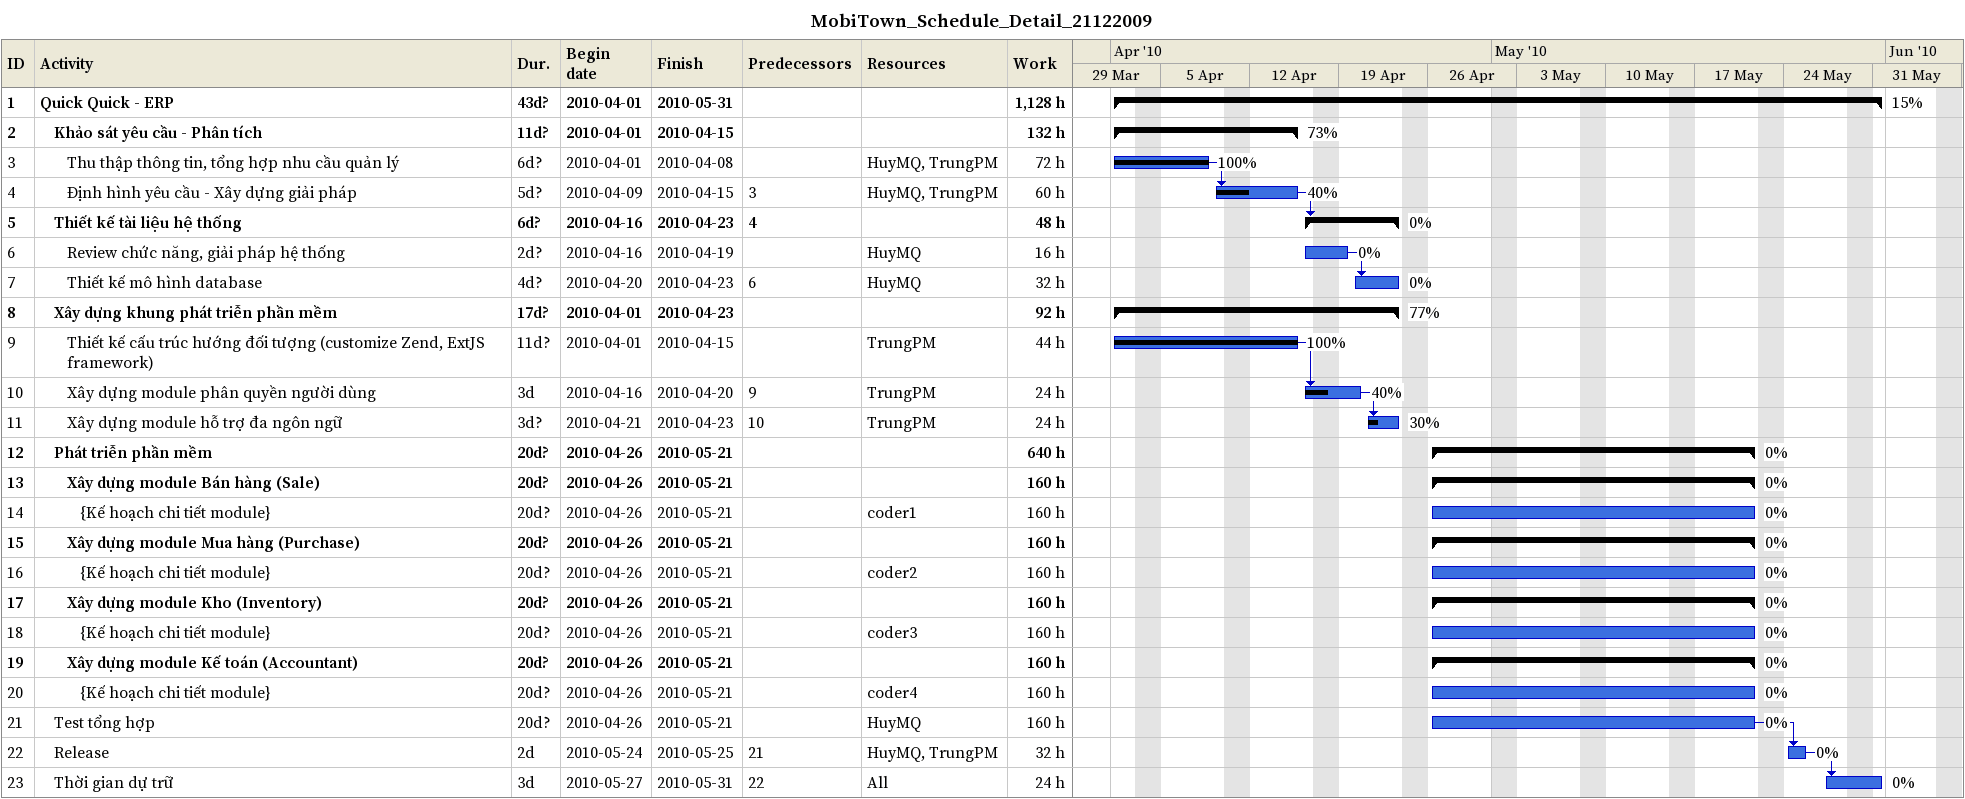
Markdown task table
MobiTown_Schedule_Detail_21122009

| ID | Level | Task | Duration | Start | Finish | Predecessors | Resources | % complete | Work (h) |
|---|---|---|---|---|---|---|---|---|---|
| 1 | 1 | **Quick Quick - ERP** | 43d? | 2010-04-01 | 2010-05-31 |  |  | 15 | 1128 |
| 2 | 2 | **Khảo sát yêu cầu - Phân tích** | 11d? | 2010-04-01 | 2010-04-15 |  |  | 73 | 132 |
| 3 | 3 | Thu thập thông tin, tổng hợp nhu cầu quản lý | 6d? | 2010-04-01 | 2010-04-08 |  | HuyMQ, TrungPM | 100 | 72 |
| 4 | 3 | Định hình yêu cầu - Xây dựng giải pháp | 5d? | 2010-04-09 | 2010-04-15 | 3 | HuyMQ, TrungPM | 40 | 60 |
| 5 | 2 | **Thiết kế tài liệu hệ thống** | 6d? | 2010-04-16 | 2010-04-23 | 4 |  | 0 | 48 |
| 6 | 3 | Review chức năng, giải pháp hệ thống | 2d? | 2010-04-16 | 2010-04-19 |  | HuyMQ | 0 | 16 |
| 7 | 3 | Thiết kế mô hình database | 4d? | 2010-04-20 | 2010-04-23 | 6 | HuyMQ | 0 | 32 |
| 8 | 2 | **Xây dựng khung phát triễn phần mềm** | 17d? | 2010-04-01 | 2010-04-23 |  |  | 77 | 92 |
| 9 | 3 | Thiết kế cấu trúc hướng đối tượng (customize Zend, ExtJS framework) | 11d? | 2010-04-01 | 2010-04-15 |  | TrungPM | 100 | 44 |
| 10 | 3 | Xây dựng module phân quyền người dùng | 3d | 2010-04-16 | 2010-04-20 | 9 | TrungPM | 40 | 24 |
| 11 | 3 | Xây dựng module hỗ trợ đa ngôn ngữ | 3d? | 2010-04-21 | 2010-04-23 | 10 | TrungPM | 30 | 24 |
| 12 | 2 | **Phát triễn phần mềm** | 20d? | 2010-04-26 | 2010-05-21 |  |  | 0 | 640 |
| 13 | 3 | **Xây dựng module Bán hàng (Sale)** | 20d? | 2010-04-26 | 2010-05-21 |  |  | 0 | 160 |
| 14 | 4 | {Kế hoạch chi tiết module} | 20d? | 2010-04-26 | 2010-05-21 |  | coder1 | 0 | 160 |
| 15 | 3 | **Xây dựng module Mua hàng (Purchase)** | 20d? | 2010-04-26 | 2010-05-21 |  |  | 0 | 160 |
| 16 | 4 | {Kế hoạch chi tiết module} | 20d? | 2010-04-26 | 2010-05-21 |  | coder2 | 0 | 160 |
| 17 | 3 | **Xây dựng module Kho (Inventory)** | 20d? | 2010-04-26 | 2010-05-21 |  |  | 0 | 160 |
| 18 | 4 | {Kế hoạch chi tiết module} | 20d? | 2010-04-26 | 2010-05-21 |  | coder3 | 0 | 160 |
| 19 | 3 | **Xây dựng module Kế toán (Accountant)** | 20d? | 2010-04-26 | 2010-05-21 |  |  | 0 | 160 |
| 20 | 4 | {Kế hoạch chi tiết module} | 20d? | 2010-04-26 | 2010-05-21 |  | coder4 | 0 | 160 |
| 21 | 2 | Test tổng hợp | 20d? | 2010-04-26 | 2010-05-21 |  | HuyMQ | 0 | 160 |
| 22 | 2 | Release | 2d | 2010-05-24 | 2010-05-25 | 21 | HuyMQ, TrungPM | 0 | 32 |
| 23 | 2 | Thời gian dự trữ | 3d | 2010-05-27 | 2010-05-31 | 22 | All | 0 | 24 |
